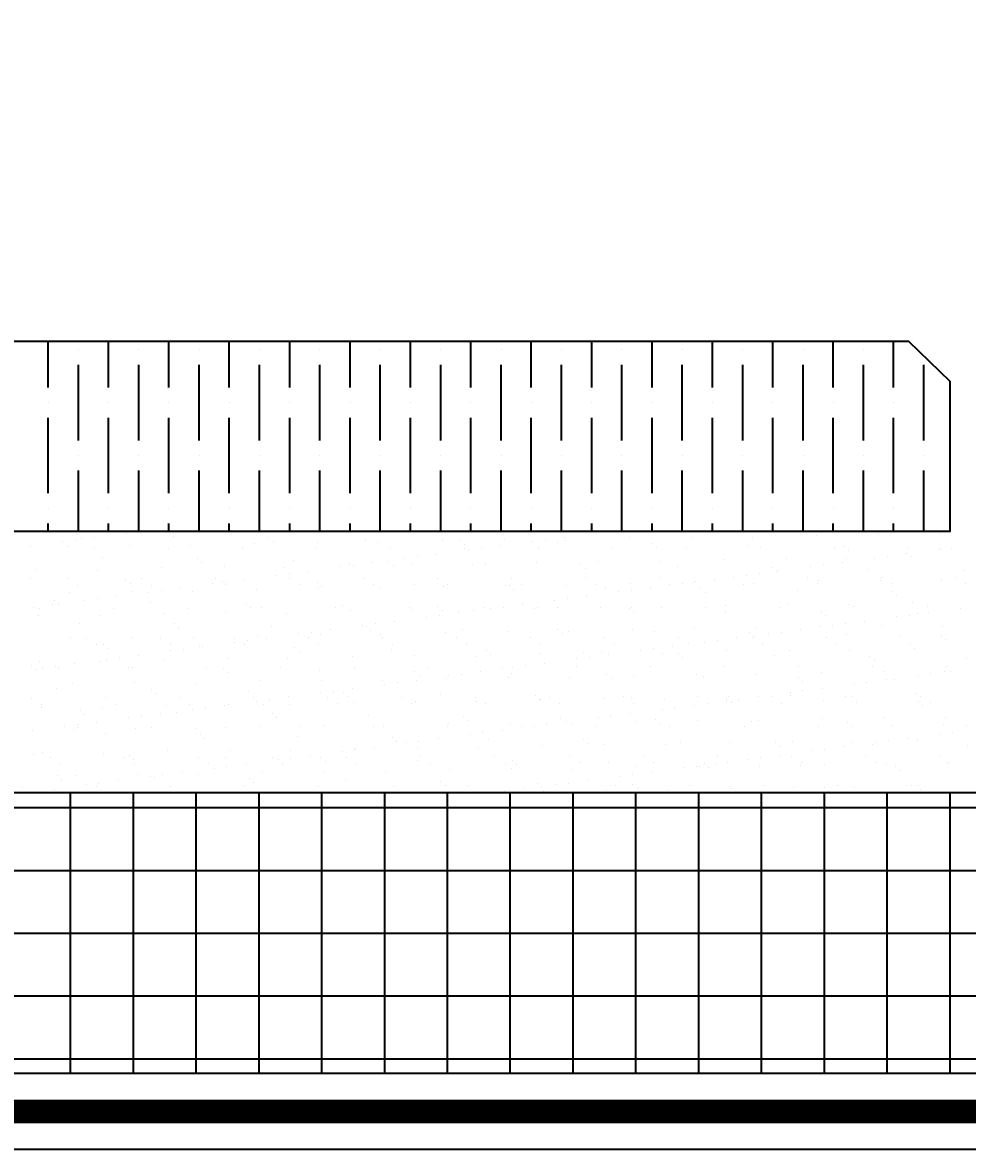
# Model space of a CAD drawing. Header units: centimetres. Extents: x -5119 to 2082, y -6603 to -947.
# Drawn here: x 556.8 to 636.2, y -3478.3 to -3383.6 of the extents above; entities that cross this region are included whole.
import ezdxf

# ---------------------------------------------------------------- set-up
doc = ezdxf.new("R2010")
doc.units = ezdxf.units.CM
doc.header["$LTSCALE"] = 100
doc.header["$MEASUREMENT"] = 0
for name, color, linetype in [('A807-Details-Railing and Cat ladder$0$A-FIN', 3, 'Continuous'), ('A807-Details-Railing and Cat ladder$0$A-HATCH-14', 14, 'Continuous'), ('A807-Details-Railing and Cat ladder$0$A-HATH-CONC', 253, 'Continuous'), ('A807-Details-Railing and Cat ladder$0$A-LITE2', 23, 'Continuous'), ('A807-Details-Railing and Cat ladder$0$A-WATERPROOFING', 7, 'Continuous')]:
    doc.layers.add(name, color=color, linetype=linetype)
doc.styles.add('A807-Details-Railing and Cat ladder$0$ARIAL', font='arial.ttf', dxfattribs={"width": 0.9})
doc.styles.add('A807-Details-Railing and Cat ladder$0$DIM1', font='simplex.shx', dxfattribs={"width": 0.8})
doc.dimstyles.new('A807-Details-Railing and Cat ladder$0$A-20-DIM-INT', dxfattribs={"dimscale": 20, "dimtxt": 2.5, "dimasz": 0.2, "dimexe": 1, "dimexo": 1, "dimgap": 1, "dimtad": 1, "dimlfac": 0.001, "dimdsep": 46, "dimtxsty": 'A807-Details-Railing and Cat ladder$0$ARIAL', "dimblk": 'A807-Details-Railing and Cat ladder$0$_ARCHTICK', "dimcen": 0.025, "dimclrd": 8, "dimclre": 8, "dimclrt": 7, "dimazin": 2, "dimtfac": 1, "dimtix": 1, "dimtmove": 2, "dimatfit": 3, "dimfxl": 1, "dimtolj": 1, "dimtzin": 0, "dimlwd": -1, "dimlwe": -1, "dimarcsym": 0})

# ---------------------------------------------------------------- blocks, each defined once
blk = doc.blocks.new('A807-Details-Railing and Cat ladder$0$_ARCHTICK')
at = {"color": 0, "linetype": 'ByBlock', "const_width": 0.15}
blk.add_lwpolyline([(-0.5, -0.5), (0.5, 0.5)], dxfattribs=at)
blk = doc.blocks.new('*D27')
at = {"layer": 'A807-Details-Railing and Cat ladder$0$A-HATH-CONC', "color": 8, "ltscale": 0.8, "transparency": 16777216}
for p, q in [((675.031, -2997.983), (637.016, -2997.983)), ((657.016, -3410.355), (657.016, -2997.983)), ((673.444, -3410.355), (637.016, -3410.355))]:
    blk.add_line(p, q, dxfattribs=at)
at = {"layer": 'Defpoints', "color": 0, "ltscale": 0.8, "transparency": 16777216}
for p in [(657.016, -2997.983), (695.031, -2997.983), (693.444, -3410.355)]:
    blk.add_point(p, dxfattribs=at)
at = {"layer": 'A807-Details-Railing and Cat ladder$0$A-HATH-CONC', "color": 8, "ltscale": 0.8, "transparency": 16777216, "xscale": 4, "yscale": 4, "zscale": 4}
for p, rotation in [((657.016, -2997.983), 90), ((657.016, -3410.355), 270)]:
    blk.add_blockref('A807-Details-Railing and Cat ladder$0$_ARCHTICK', p, dxfattribs=dict(at, rotation=rotation))
at = {"layer": 'A807-Details-Railing and Cat ladder$0$A-HATH-CONC', "color": 7, "ltscale": 0.8, "transparency": 16777216, "insert": (621.778, -3204.169), "char_height": 20, "attachment_point": 5, "rotation": 90, "style": 'A807-Details-Railing and Cat ladder$0$DIM1'}
blk.add_mtext('\\A1;1200(H) STD.', dxfattribs=at)

msp = doc.modelspace()

# ---------------------------------------------------------------- linework, layer by layer
at = {"layer": 'A807-Details-Railing and Cat ladder$0$A-FIN', "color": 3, "elevation": 0}
msp.add_lwpolyline([(517.938, -3410.355), (631.249, -3410.355), (634.743, -3413.715), (634.743, -3426.336), (514.444, -3426.336), (514.444, -3413.715)], close=True, dxfattribs=at)
at = {"layer": 'A807-Details-Railing and Cat ladder$0$A-HATCH-14', "linetype": 'Continuous'}
for p, q in [((558.976, -3414.249), (558.976, -3410.355)), ((561.513, -3411.078), (561.513, -3411.078)), ((564.05, -3414.249), (564.05, -3410.355)), ((566.587, -3411.078), (566.587, -3411.078)), ((569.124, -3414.249), (569.124, -3410.355)), ((571.661, -3411.078), (571.661, -3411.078)), ((574.198, -3414.249), (574.198, -3410.355)), ((576.735, -3411.078), (576.735, -3411.078)), ((579.272, -3414.249), (579.272, -3410.355)), ((581.809, -3411.078), (581.809, -3411.078)), ((584.346, -3414.249), (584.346, -3410.355)), ((586.883, -3411.078), (586.883, -3411.078)), ((589.42, -3414.249), (589.42, -3410.355)), ((591.957, -3411.078), (591.957, -3411.078)), ((594.494, -3414.249), (594.494, -3410.355)), ((597.031, -3411.078), (597.031, -3411.078)), ((599.568, -3414.249), (599.568, -3410.355)), ((602.105, -3411.078), (602.105, -3411.078)), ((604.642, -3414.249), (604.642, -3410.355)), ((607.179, -3411.078), (607.179, -3411.078)), ((609.715, -3414.249), (609.715, -3410.355)), ((612.252, -3411.078), (612.252, -3411.078)), ((614.789, -3414.249), (614.789, -3410.355)), ((617.326, -3411.078), (617.326, -3411.078)), ((619.863, -3414.249), (619.863, -3410.355)), ((622.4, -3411.078), (622.4, -3411.078)), ((624.937, -3414.249), (624.937, -3410.355)), ((627.474, -3411.078), (627.474, -3411.078)), ((630.011, -3414.249), (630.011, -3410.355)), ((561.513, -3418.689), (561.513, -3412.346)), ((566.587, -3418.689), (566.587, -3412.346)), ((571.661, -3418.689), (571.661, -3412.346)), ((576.735, -3418.689), (576.735, -3412.346)), ((581.809, -3418.689), (581.809, -3412.346)), ((586.883, -3418.689), (586.883, -3412.346)), ((591.957, -3418.689), (591.957, -3412.346)), ((597.031, -3418.689), (597.031, -3412.346)), ((602.105, -3418.689), (602.105, -3412.346)), ((607.179, -3418.689), (607.179, -3412.346)), ((612.252, -3418.689), (612.252, -3412.346)), ((617.326, -3418.689), (617.326, -3412.346)), ((622.4, -3418.689), (622.4, -3412.346)), ((627.474, -3418.689), (627.474, -3412.346)), ((632.548, -3418.689), (632.548, -3412.346)), ((558.976, -3415.517), (558.976, -3415.517)), ((564.05, -3415.517), (564.05, -3415.517)), ((569.124, -3415.517), (569.124, -3415.517)), ((574.198, -3415.517), (574.198, -3415.517)), ((579.272, -3415.517), (579.272, -3415.517)), ((584.346, -3415.517), (584.346, -3415.517)), ((589.42, -3415.517), (589.42, -3415.517)), ((594.494, -3415.517), (594.494, -3415.517)), ((599.568, -3415.517), (599.568, -3415.517)), ((604.642, -3415.517), (604.642, -3415.517)), ((609.715, -3415.517), (609.715, -3415.517)), ((614.789, -3415.517), (614.789, -3415.517)), ((619.863, -3415.517), (619.863, -3415.517)), ((624.937, -3415.517), (624.937, -3415.517)), ((630.011, -3415.517), (630.011, -3415.517)), ((558.976, -3423.128), (558.976, -3416.786)), ((564.05, -3423.128), (564.05, -3416.786)), ((569.124, -3423.128), (569.124, -3416.786)), ((574.198, -3423.128), (574.198, -3416.786)), ((579.272, -3423.128), (579.272, -3416.786)), ((584.346, -3423.128), (584.346, -3416.786)), ((589.42, -3423.128), (589.42, -3416.786)), ((594.494, -3423.128), (594.494, -3416.786)), ((599.568, -3423.128), (599.568, -3416.786)), ((604.642, -3423.128), (604.642, -3416.786)), ((609.715, -3423.128), (609.715, -3416.786)), ((614.789, -3423.128), (614.789, -3416.786)), ((619.863, -3423.128), (619.863, -3416.786)), ((624.937, -3423.128), (624.937, -3416.786)), ((630.011, -3423.128), (630.011, -3416.786)), ((561.513, -3419.957), (561.513, -3419.957)), ((566.587, -3419.957), (566.587, -3419.957)), ((571.661, -3419.957), (571.661, -3419.957)), ((576.735, -3419.957), (576.735, -3419.957)), ((581.809, -3419.957), (581.809, -3419.957)), ((586.883, -3419.957), (586.883, -3419.957)), ((591.957, -3419.957), (591.957, -3419.957)), ((597.031, -3419.957), (597.031, -3419.957)), ((602.105, -3419.957), (602.105, -3419.957)), ((607.179, -3419.957), (607.179, -3419.957)), ((612.252, -3419.957), (612.252, -3419.957)), ((617.326, -3419.957), (617.326, -3419.957)), ((622.4, -3419.957), (622.4, -3419.957)), ((627.474, -3419.957), (627.474, -3419.957)), ((632.548, -3419.957), (632.548, -3419.957)), ((561.513, -3426.336), (561.513, -3421.226)), ((566.587, -3426.336), (566.587, -3421.226)), ((571.661, -3426.336), (571.661, -3421.226)), ((576.735, -3426.336), (576.735, -3421.226)), ((581.809, -3426.336), (581.809, -3421.226)), ((586.883, -3426.336), (586.883, -3421.226)), ((591.957, -3426.336), (591.957, -3421.226)), ((597.031, -3426.336), (597.031, -3421.226)), ((602.105, -3426.336), (602.105, -3421.226)), ((607.179, -3426.336), (607.179, -3421.226)), ((612.252, -3426.336), (612.252, -3421.226)), ((617.326, -3426.336), (617.326, -3421.226)), ((622.4, -3426.336), (622.4, -3421.226)), ((627.474, -3426.336), (627.474, -3421.226)), ((632.548, -3426.336), (632.548, -3421.226)), ((558.976, -3424.397), (558.976, -3424.397)), ((564.05, -3424.397), (564.05, -3424.397)), ((569.124, -3424.397), (569.124, -3424.397)), ((574.198, -3424.397), (574.198, -3424.397)), ((579.272, -3424.397), (579.272, -3424.397)), ((584.346, -3424.397), (584.346, -3424.397)), ((589.42, -3424.397), (589.42, -3424.397)), ((594.494, -3424.397), (594.494, -3424.397)), ((599.568, -3424.397), (599.568, -3424.397)), ((604.642, -3424.397), (604.642, -3424.397)), ((609.715, -3424.397), (609.715, -3424.397)), ((614.789, -3424.397), (614.789, -3424.397)), ((619.863, -3424.397), (619.863, -3424.397)), ((624.937, -3424.397), (624.937, -3424.397)), ((630.011, -3424.397), (630.011, -3424.397)), ((558.976, -3426.336), (558.976, -3425.665)), ((564.05, -3426.336), (564.05, -3425.665)), ((569.124, -3426.336), (569.124, -3425.665)), ((574.198, -3426.336), (574.198, -3425.665)), ((579.272, -3426.336), (579.272, -3425.665)), ((584.346, -3426.336), (584.346, -3425.665)), ((589.42, -3426.336), (589.42, -3425.665)), ((594.494, -3426.336), (594.494, -3425.665)), ((599.568, -3426.336), (599.568, -3425.665)), ((604.642, -3426.336), (604.642, -3425.665)), ((609.715, -3426.336), (609.715, -3425.665)), ((614.789, -3426.336), (614.789, -3425.665)), ((619.863, -3426.336), (619.863, -3425.665)), ((624.937, -3426.336), (624.937, -3425.665)), ((630.011, -3426.336), (630.011, -3425.665))]:
    msp.add_line(p, q, dxfattribs=at)
at = {"layer": 'A807-Details-Railing and Cat ladder$0$A-HATCH-14'}
msp.add_line((621.077, -3426.336, 0), (501.989, -3426.336, 0), dxfattribs=at)
at = {"layer": 'A807-Details-Railing and Cat ladder$0$A-HATCH-14', "color": 8, "linetype": 'Continuous'}
for p, q in [((566.631, -3426.374), (566.631, -3426.374)), ((606.113, -3426.348), (606.113, -3426.348)), ((560.214, -3427.218), (560.214, -3427.218)), ((561.254, -3427.082), (561.254, -3427.082)), ((561.407, -3426.611), (561.407, -3426.611)), ((561.775, -3426.949), (561.775, -3426.949)), ((562.878, -3426.868), (562.878, -3426.868)), ((565.592, -3426.511), (565.592, -3426.511)), ((569.518, -3426.788), (569.518, -3426.788)), ((576.339, -3427.347), (576.339, -3427.347)), ((577.512, -3426.857), (577.512, -3426.857)), ((577.88, -3427.194), (577.88, -3427.194)), ((581.568, -3427.28), (581.568, -3427.28)), ((585.623, -3427.033), (585.623, -3427.033)), ((586.678, -3427.305), (586.678, -3427.305)), ((592.073, -3427.111), (592.073, -3427.111)), ((593.616, -3427.102), (593.616, -3427.102)), ((597.302, -3427.044), (597.302, -3427.044)), ((599.696, -3427.193), (599.696, -3427.193)), ((600.736, -3427.056), (600.736, -3427.056)), ((601.728, -3427.279), (601.728, -3427.279)), ((602.36, -3426.842), (602.36, -3426.842)), ((602.412, -3427.068), (602.412, -3427.068)), ((605.073, -3426.485), (605.073, -3426.485)), ((607.807, -3426.874), (607.807, -3426.874)), ((609.721, -3427.347), (609.721, -3427.347)), ((613.036, -3426.807), (613.036, -3426.807)), ((618.146, -3426.832), (618.146, -3426.832)), ((623.542, -3426.637), (623.542, -3426.637)), ((628.771, -3426.571), (628.771, -3426.571)), ((633.881, -3426.595), (633.881, -3426.595)), ((557.501, -3427.576), (557.501, -3427.576)), ((560.604, -3427.584), (560.604, -3427.584)), ((562.833, -3427.786), (562.833, -3427.786)), ((565.833, -3427.517), (565.833, -3427.517)), ((569.053, -3427.775), (569.053, -3427.775)), ((570.943, -3427.542), (570.943, -3427.542)), ((575.274, -3427.764), (575.274, -3427.764)), ((581.495, -3427.753), (581.495, -3427.753)), ((587.716, -3427.741), (587.716, -3427.741)), ((591.606, -3428.258), (591.606, -3428.258)), ((593.937, -3427.73), (593.937, -3427.73)), ((593.985, -3427.439), (593.985, -3427.439)), ((594.319, -3427.901), (594.319, -3427.901)), ((595.359, -3427.764), (595.359, -3427.764)), ((596.983, -3427.55), (596.983, -3427.55)), ((600.158, -3427.719), (600.158, -3427.719)), ((606.379, -3427.707), (606.379, -3427.707)), ((610.089, -3427.685), (610.089, -3427.685)), ((612.6, -3427.696), (612.6, -3427.696)), ((617.832, -3427.524), (617.832, -3427.524)), ((618.82, -3427.685), (618.82, -3427.685)), ((625.041, -3427.673), (625.041, -3427.673)), ((625.826, -3427.593), (625.826, -3427.593)), ((626.194, -3427.93), (626.194, -3427.93)), ((631.088, -3428.232), (631.088, -3428.232)), ((631.262, -3427.662), (631.262, -3427.662)), ((633.801, -3427.875), (633.801, -3427.875)), ((633.937, -3427.769), (633.937, -3427.769)), ((634.841, -3427.738), (634.841, -3427.738)), ((563.513, -3428.541), (563.513, -3428.541)), ((571.507, -3428.61), (571.507, -3428.61)), ((571.875, -3428.947), (571.875, -3428.947)), ((579.618, -3428.787), (579.618, -3428.787)), ((584.269, -3429.153), (584.269, -3429.153)), ((584.605, -3429.18), (584.605, -3429.18)), ((586.229, -3428.966), (586.229, -3428.966)), ((587.611, -3428.855), (587.611, -3428.855)), ((587.98, -3429.193), (587.98, -3429.193)), ((588.942, -3428.609), (588.942, -3428.609)), ((589.498, -3429.087), (589.498, -3429.087)), ((589.982, -3428.472), (589.982, -3428.472)), ((594.608, -3429.111), (594.608, -3429.111)), ((595.723, -3429.032), (595.723, -3429.032)), ((600.003, -3428.917), (600.003, -3428.917)), ((603.716, -3429.1), (603.716, -3429.1)), ((605.232, -3428.85), (605.232, -3428.85)), ((610.342, -3428.875), (610.342, -3428.875)), ((615.738, -3428.68), (615.738, -3428.68)), ((620.967, -3428.614), (620.967, -3428.614)), ((624.086, -3429.154), (624.086, -3429.154)), ((625.71, -3428.94), (625.71, -3428.94)), ((626.077, -3428.638), (626.077, -3428.638)), ((628.424, -3428.583), (628.424, -3428.583)), ((629.463, -3428.446), (629.463, -3428.446)), ((631.472, -3428.444), (631.472, -3428.444)), ((558.029, -3429.56), (558.029, -3429.56)), ((563.139, -3429.584), (563.139, -3429.584)), ((568.534, -3429.39), (568.534, -3429.39)), ((573.763, -3429.323), (573.763, -3429.323)), ((578.188, -3430.024), (578.188, -3430.024)), ((578.873, -3429.348), (578.873, -3429.348)), ((579.227, -3429.887), (579.227, -3429.887)), ((580.851, -3429.674), (580.851, -3429.674)), ((583.565, -3429.316), (583.565, -3429.316)), ((604.084, -3429.438), (604.084, -3429.438)), ((611.827, -3429.277), (611.827, -3429.277)), ((617.669, -3429.999), (617.669, -3429.999)), ((618.709, -3429.862), (618.709, -3429.862)), ((619.821, -3429.346), (619.821, -3429.346)), ((620.189, -3429.683), (620.189, -3429.683)), ((620.333, -3429.648), (620.333, -3429.648)), ((622.78, -3430.207), (622.78, -3430.207)), ((623.047, -3429.291), (623.047, -3429.291)), ((627.932, -3429.522), (627.932, -3429.522)), ((629.001, -3430.196), (629.001, -3430.196)), ((635.221, -3430.184), (635.221, -3430.184)), ((635.925, -3429.591), (635.925, -3429.591)), ((557.508, -3430.295), (557.508, -3430.295)), ((560.571, -3430.32), (560.571, -3430.32)), ((561.413, -3430.857), (561.413, -3430.857)), ((565.502, -3430.363), (565.502, -3430.363)), ((565.87, -3430.701), (565.87, -3430.701)), ((566.792, -3430.309), (566.792, -3430.309)), ((567.634, -3430.845), (567.634, -3430.845)), ((570.097, -3431.089), (570.097, -3431.089)), ((572.81, -3430.732), (572.81, -3430.732)), ((573.013, -3430.297), (573.013, -3430.297)), ((573.613, -3430.54), (573.613, -3430.54)), ((573.85, -3430.595), (573.85, -3430.595)), ((573.855, -3430.834), (573.855, -3430.834)), ((575.474, -3430.382), (575.474, -3430.382)), ((579.234, -3430.286), (579.234, -3430.286)), ((580.076, -3430.823), (580.076, -3430.823)), ((581.606, -3430.608), (581.606, -3430.608)), ((581.693, -3431.13), (581.693, -3431.13)), ((581.974, -3430.946), (581.974, -3430.946)), ((585.454, -3430.275), (585.454, -3430.275)), ((586.297, -3430.812), (586.297, -3430.812)), ((586.803, -3431.154), (586.803, -3431.154)), ((589.717, -3430.785), (589.717, -3430.785)), ((591.675, -3430.264), (591.675, -3430.264)), ((592.199, -3430.96), (592.199, -3430.96)), ((592.518, -3430.8), (592.518, -3430.8)), ((597.428, -3430.893), (597.428, -3430.893)), ((597.711, -3430.854), (597.711, -3430.854)), ((597.896, -3430.252), (597.896, -3430.252)), ((598.739, -3430.789), (598.739, -3430.789)), ((602.538, -3430.917), (602.538, -3430.917)), ((604.117, -3430.241), (604.117, -3430.241)), ((604.959, -3430.778), (604.959, -3430.778)), ((605.822, -3431.03), (605.822, -3431.03)), ((607.933, -3430.723), (607.933, -3430.723)), ((609.579, -3431.064), (609.579, -3431.064)), ((610.338, -3430.23), (610.338, -3430.23)), ((611.18, -3430.766), (611.18, -3430.766)), ((612.292, -3430.707), (612.292, -3430.707)), ((613.162, -3430.656), (613.162, -3430.656)), ((613.332, -3430.57), (613.332, -3430.57)), ((613.815, -3431.099), (613.815, -3431.099)), ((614.956, -3430.356), (614.956, -3430.356)), ((616.559, -3430.218), (616.559, -3430.218)), ((617.401, -3430.755), (617.401, -3430.755)), ((618.272, -3430.681), (618.272, -3430.681)), ((623.622, -3430.744), (623.622, -3430.744)), ((623.668, -3430.486), (623.668, -3430.486)), ((628.897, -3430.42), (628.897, -3430.42)), ((629.843, -3430.732), (629.843, -3430.732)), ((634.007, -3430.444), (634.007, -3430.444)), ((636.064, -3430.721), (636.064, -3430.721)), ((560.73, -3431.433), (560.73, -3431.433)), ((563.096, -3432.011), (563.096, -3432.011)), ((564.72, -3431.797), (564.72, -3431.797)), ((565.959, -3431.366), (565.959, -3431.366)), ((567.433, -3431.44), (567.433, -3431.44)), ((568.473, -3431.303), (568.473, -3431.303)), ((571.069, -3431.391), (571.069, -3431.391)), ((576.464, -3431.196), (576.464, -3431.196)), ((598.079, -3431.191), (598.079, -3431.191)), ((602.578, -3431.985), (602.578, -3431.985)), ((604.202, -3431.772), (604.202, -3431.772)), ((606.915, -3431.414), (606.915, -3431.414)), ((607.955, -3431.278), (607.955, -3431.278)), ((614.184, -3431.436), (614.184, -3431.436)), ((621.927, -3431.276), (621.927, -3431.276)), ((629.92, -3431.344), (629.92, -3431.344)), ((630.288, -3431.682), (630.288, -3431.682)), ((557.719, -3432.719), (557.719, -3432.719)), ((558.225, -3432.8), (558.225, -3432.8)), ((559.343, -3432.505), (559.343, -3432.505)), ((559.496, -3432.116), (559.496, -3432.116)), ((559.865, -3432.454), (559.865, -3432.454)), ((562.056, -3432.148), (562.056, -3432.148)), ((564.446, -3432.789), (564.446, -3432.789)), ((567.608, -3432.293), (567.608, -3432.293)), ((570.667, -3432.777), (570.667, -3432.777)), ((575.601, -3432.362), (575.601, -3432.362)), ((575.969, -3432.699), (575.969, -3432.699)), ((576.888, -3432.766), (576.888, -3432.766)), ((583.109, -3432.755), (583.109, -3432.755)), ((583.712, -3432.538), (583.712, -3432.538)), ((584.395, -3433.002), (584.395, -3433.002)), ((589.329, -3432.743), (589.329, -3432.743)), ((589.624, -3432.936), (589.624, -3432.936)), ((591.706, -3432.607), (591.706, -3432.607)), ((592.074, -3432.944), (592.074, -3432.944)), ((594.734, -3432.96), (594.734, -3432.96)), ((595.55, -3432.732), (595.55, -3432.732)), ((596.161, -3432.83), (596.161, -3432.83)), ((597.201, -3432.693), (597.201, -3432.693)), ((598.825, -3432.48), (598.825, -3432.48)), ((599.817, -3432.784), (599.817, -3432.784)), ((600.129, -3432.766), (600.129, -3432.766)), ((601.538, -3432.122), (601.538, -3432.122)), ((601.771, -3432.721), (601.771, -3432.721)), ((605.358, -3432.699), (605.358, -3432.699)), ((607.81, -3432.852), (607.81, -3432.852)), ((607.992, -3432.71), (607.992, -3432.71)), ((610.468, -3432.724), (610.468, -3432.724)), ((614.213, -3432.698), (614.213, -3432.698)), ((615.863, -3432.529), (615.863, -3432.529)), ((615.922, -3433.029), (615.922, -3433.029)), ((620.434, -3432.687), (620.434, -3432.687)), ((621.092, -3432.463), (621.092, -3432.463)), ((626.202, -3432.487), (626.202, -3432.487)), ((626.655, -3432.676), (626.655, -3432.676)), ((631.598, -3432.293), (631.598, -3432.293)), ((632.876, -3432.664), (632.876, -3432.664)), ((635.643, -3432.805), (635.643, -3432.805)), ((558.155, -3433.409), (558.155, -3433.409)), ((563.265, -3433.433), (563.265, -3433.433)), ((568.66, -3433.239), (568.66, -3433.239)), ((573.889, -3433.172), (573.889, -3433.172)), ((578.999, -3433.197), (578.999, -3433.197)), ((588.07, -3433.895), (588.07, -3433.895)), ((590.784, -3433.538), (590.784, -3433.538)), ((591.823, -3433.401), (591.823, -3433.401)), ((593.448, -3433.187), (593.448, -3433.187)), ((608.178, -3433.19), (608.178, -3433.19)), ((623.915, -3433.098), (623.915, -3433.098)), ((624.283, -3433.435), (624.283, -3433.435)), ((627.552, -3433.87), (627.552, -3433.87)), ((630.266, -3433.512), (630.266, -3433.512)), ((631.305, -3433.376), (631.305, -3433.376)), ((632.026, -3433.274), (632.026, -3433.274)), ((632.929, -3433.162), (632.929, -3433.162)), ((561.603, -3434.046), (561.603, -3434.046)), ((569.596, -3434.115), (569.596, -3434.115)), ((569.964, -3434.452), (569.964, -3434.452)), ((577.707, -3434.292), (577.707, -3434.292)), ((581.069, -3434.817), (581.069, -3434.817)), ((582.693, -3434.603), (582.693, -3434.603)), ((585.407, -3434.246), (585.407, -3434.246)), ((585.701, -3434.36), (585.701, -3434.36)), ((586.069, -3434.698), (586.069, -3434.698)), ((586.446, -3434.109), (586.446, -3434.109)), ((592.325, -3434.809), (592.325, -3434.809)), ((593.812, -3434.537), (593.812, -3434.537)), ((597.554, -3434.742), (597.554, -3434.742)), ((601.805, -3434.606), (601.805, -3434.606)), ((602.173, -3434.943), (602.173, -3434.943)), ((602.664, -3434.767), (602.664, -3434.767)), ((608.059, -3434.572), (608.059, -3434.572)), ((609.916, -3434.782), (609.916, -3434.782)), ((613.288, -3434.505), (613.288, -3434.505)), ((617.91, -3434.851), (617.91, -3434.851)), ((618.398, -3434.53), (618.398, -3434.53)), ((619.511, -3434.928), (619.511, -3434.928)), ((620.551, -3434.791), (620.551, -3434.791)), ((622.175, -3434.578), (622.175, -3434.578)), ((623.794, -3434.336), (623.794, -3434.336)), ((624.888, -3434.22), (624.888, -3434.22)), ((625.928, -3434.083), (625.928, -3434.083)), ((629.022, -3434.269), (629.022, -3434.269)), ((634.133, -3434.293), (634.133, -3434.293)), ((560.856, -3435.282), (560.856, -3435.282)), ((562.184, -3435.322), (562.184, -3435.322)), ((563.027, -3435.859), (563.027, -3435.859)), ((563.591, -3435.868), (563.591, -3435.868)), ((566.085, -3435.215), (566.085, -3435.215)), ((568.405, -3435.311), (568.405, -3435.311)), ((569.248, -3435.848), (569.248, -3435.848)), ((571.195, -3435.24), (571.195, -3435.24)), ((574.626, -3435.3), (574.626, -3435.3)), ((574.652, -3435.662), (574.652, -3435.662)), ((575.468, -3435.836), (575.468, -3435.836)), ((575.692, -3435.525), (575.692, -3435.525)), ((576.59, -3435.045), (576.59, -3435.045)), ((577.316, -3435.311), (577.316, -3435.311)), ((580.029, -3434.954), (580.029, -3434.954)), ((580.847, -3435.288), (580.847, -3435.288)), ((581.689, -3435.825), (581.689, -3435.825)), ((581.819, -3434.979), (581.819, -3434.979)), ((586.929, -3435.003), (586.929, -3435.003)), ((587.068, -3435.277), (587.068, -3435.277)), ((587.91, -3435.814), (587.91, -3435.814)), ((593.289, -3435.266), (593.289, -3435.266)), ((594.131, -3435.802), (594.131, -3435.802)), ((599.51, -3435.254), (599.51, -3435.254)), ((600.352, -3435.791), (600.352, -3435.791)), ((605.73, -3435.243), (605.73, -3435.243)), ((606.573, -3435.78), (606.573, -3435.78)), ((611.951, -3435.232), (611.951, -3435.232)), ((612.794, -3435.769), (612.794, -3435.769)), ((614.134, -3435.636), (614.134, -3435.636)), ((615.174, -3435.499), (615.174, -3435.499)), ((616.798, -3435.285), (616.798, -3435.285)), ((618.172, -3435.221), (618.172, -3435.221)), ((618.278, -3435.188), (618.278, -3435.188)), ((619.015, -3435.757), (619.015, -3435.757)), ((624.393, -3435.209), (624.393, -3435.209)), ((625.235, -3435.746), (625.235, -3435.746)), ((626.021, -3435.027), (626.021, -3435.027)), ((630.614, -3435.198), (630.614, -3435.198)), ((631.456, -3435.735), (631.456, -3435.735)), ((634.014, -3435.096), (634.014, -3435.096)), ((634.383, -3435.434), (634.383, -3435.434)), ((563.959, -3436.206), (563.959, -3436.206)), ((566.562, -3436.727), (566.562, -3436.727)), ((569.275, -3436.37), (569.275, -3436.37)), ((570.315, -3436.233), (570.315, -3436.233)), ((571.702, -3436.045), (571.702, -3436.045)), ((571.939, -3436.019), (571.939, -3436.019)), ((579.695, -3436.114), (579.695, -3436.114)), ((580.064, -3436.451), (580.064, -3436.451)), ((587.807, -3436.29), (587.807, -3436.29)), ((589.749, -3436.785), (589.749, -3436.785)), ((594.859, -3436.809), (594.859, -3436.809)), ((595.8, -3436.359), (595.8, -3436.359)), ((596.168, -3436.696), (596.168, -3436.696)), ((600.255, -3436.615), (600.255, -3436.615)), ((603.911, -3436.535), (603.911, -3436.535)), ((605.484, -3436.548), (605.484, -3436.548)), ((606.044, -3436.701), (606.044, -3436.701)), ((608.757, -3436.344), (608.757, -3436.344)), ((609.797, -3436.207), (609.797, -3436.207)), ((610.594, -3436.573), (610.594, -3436.573)), ((611.421, -3435.993), (611.421, -3435.993)), ((611.905, -3436.604), (611.905, -3436.604)), ((615.989, -3436.378), (615.989, -3436.378)), ((620.016, -3436.781), (620.016, -3436.781)), ((621.218, -3436.312), (621.218, -3436.312)), ((626.328, -3436.336), (626.328, -3436.336)), ((631.724, -3436.142), (631.724, -3436.142)), ((557.586, -3437.622), (557.586, -3437.622)), ((558.281, -3437.258), (558.281, -3437.258)), ((558.521, -3437.786), (558.521, -3437.786)), ((559.561, -3437.649), (559.561, -3437.649)), ((561.185, -3437.435), (561.185, -3437.435)), ((563.391, -3437.282), (563.391, -3437.282)), ((563.898, -3437.078), (563.898, -3437.078)), ((564.938, -3436.941), (564.938, -3436.941)), ((566.059, -3437.791), (566.059, -3437.791)), ((568.786, -3437.088), (568.786, -3437.088)), ((572.28, -3437.78), (572.28, -3437.78)), ((574.015, -3437.021), (574.015, -3437.021)), ((578.501, -3437.768), (578.501, -3437.768)), ((579.125, -3437.046), (579.125, -3437.046)), ((584.52, -3436.852), (584.52, -3436.852)), ((584.722, -3437.757), (584.722, -3437.757)), ((590.943, -3437.746), (590.943, -3437.746)), ((597.164, -3437.734), (597.164, -3437.734)), ((598.003, -3437.76), (598.003, -3437.76)), ((599.042, -3437.623), (599.042, -3437.623)), ((600.666, -3437.409), (600.666, -3437.409)), ((603.38, -3437.052), (603.38, -3437.052)), ((603.385, -3437.723), (603.385, -3437.723)), ((604.42, -3436.915), (604.42, -3436.915)), ((609.605, -3437.712), (609.605, -3437.712)), ((612.273, -3436.942), (612.273, -3436.942)), ((615.826, -3437.701), (615.826, -3437.701)), ((622.047, -3437.689), (622.047, -3437.689)), ((628.009, -3436.849), (628.009, -3436.849)), ((628.268, -3437.678), (628.268, -3437.678)), ((628.377, -3437.187), (628.377, -3437.187)), ((634.489, -3437.667), (634.489, -3437.667)), ((636.12, -3437.026), (636.12, -3437.026)), ((557.954, -3437.959), (557.954, -3437.959)), ((559.838, -3437.802), (559.838, -3437.802)), ((565.697, -3437.798), (565.697, -3437.798)), ((573.69, -3437.867), (573.69, -3437.867)), ((574.059, -3438.204), (574.059, -3438.204)), ((581.802, -3438.043), (581.802, -3438.043)), ((589.795, -3438.112), (589.795, -3438.112)), ((590.163, -3438.449), (590.163, -3438.449)), ((592.451, -3438.658), (592.451, -3438.658)), ((592.625, -3438.468), (592.625, -3438.468)), ((593.665, -3438.331), (593.665, -3438.331)), ((595.289, -3438.117), (595.289, -3438.117)), ((597.679, -3438.591), (597.679, -3438.591)), ((597.906, -3438.289), (597.906, -3438.289)), ((602.79, -3438.616), (602.79, -3438.616)), ((605.9, -3438.357), (605.9, -3438.357)), ((606.268, -3438.695), (606.268, -3438.695)), ((608.185, -3438.421), (608.185, -3438.421)), ((613.414, -3438.355), (613.414, -3438.355)), ((614.011, -3438.534), (614.011, -3438.534)), ((618.524, -3438.379), (618.524, -3438.379)), ((622.004, -3438.603), (622.004, -3438.603)), ((623.919, -3438.185), (623.919, -3438.185)), ((629.148, -3438.118), (629.148, -3438.118)), ((632.107, -3438.442), (632.107, -3438.442)), ((633.147, -3438.305), (633.147, -3438.305)), ((634.258, -3438.142), (634.258, -3438.142)), ((634.771, -3438.091), (634.771, -3438.091)), ((559.692, -3439.551), (559.692, -3439.551)), ((560.982, -3439.131), (560.982, -3439.131)), ((566.211, -3439.064), (566.211, -3439.064)), ((567.685, -3439.62), (567.685, -3439.62)), ((571.321, -3439.089), (571.321, -3439.089)), ((576.716, -3438.894), (576.716, -3438.894)), ((581.945, -3438.828), (581.945, -3438.828)), ((584.535, -3439.533), (584.535, -3439.533)), ((587.055, -3438.852), (587.055, -3438.852)), ((587.248, -3439.176), (587.248, -3439.176)), ((588.288, -3439.039), (588.288, -3439.039)), ((589.912, -3438.825), (589.912, -3438.825)), ((622.372, -3438.94), (622.372, -3438.94)), ((624.017, -3439.507), (624.017, -3439.507)), ((626.73, -3439.15), (626.73, -3439.15)), ((627.77, -3439.013), (627.77, -3439.013)), ((629.394, -3438.799), (629.394, -3438.799)), ((630.115, -3438.779), (630.115, -3438.779)), ((557.577, -3440.336), (557.577, -3440.336)), ((563.798, -3440.325), (563.798, -3440.325)), ((568.053, -3439.957), (568.053, -3439.957)), ((570.018, -3440.313), (570.018, -3440.313)), ((575.796, -3439.797), (575.796, -3439.797)), ((576.239, -3440.302), (576.239, -3440.302)), ((576.494, -3440.592), (576.494, -3440.592)), ((577.534, -3440.455), (577.534, -3440.455)), ((579.158, -3440.241), (579.158, -3440.241)), ((581.871, -3439.884), (581.871, -3439.884)), ((582.46, -3440.291), (582.46, -3440.291)), ((582.911, -3439.747), (582.911, -3439.747)), ((583.79, -3439.865), (583.79, -3439.865)), ((584.158, -3440.203), (584.158, -3440.203)), ((588.681, -3440.279), (588.681, -3440.279)), ((591.901, -3440.042), (591.901, -3440.042)), ((594.902, -3440.268), (594.902, -3440.268)), ((599.894, -3440.111), (599.894, -3440.111)), ((600.263, -3440.448), (600.263, -3440.448)), ((600.381, -3440.464), (600.381, -3440.464)), ((601.123, -3440.257), (601.123, -3440.257)), ((605.61, -3440.397), (605.61, -3440.397)), ((607.344, -3440.245), (607.344, -3440.245)), ((608.006, -3440.287), (608.006, -3440.287)), ((610.72, -3440.422), (610.72, -3440.422)), ((613.565, -3440.234), (613.565, -3440.234)), ((615.976, -3440.566), (615.976, -3440.566)), ((615.999, -3440.356), (615.999, -3440.356)), ((616.115, -3440.227), (616.115, -3440.227)), ((617.016, -3440.429), (617.016, -3440.429)), ((618.64, -3440.215), (618.64, -3440.215)), ((619.786, -3440.223), (619.786, -3440.223)), ((621.344, -3440.161), (621.344, -3440.161)), ((621.353, -3439.858), (621.353, -3439.858)), ((622.393, -3439.721), (622.393, -3439.721)), ((624.11, -3440.533), (624.11, -3440.533)), ((626.006, -3440.212), (626.006, -3440.212)), ((626.454, -3440.185), (626.454, -3440.185)), ((631.85, -3439.991), (631.85, -3439.991)), ((632.104, -3440.601), (632.104, -3440.601)), ((632.227, -3440.2), (632.227, -3440.2)), ((558.406, -3441.107), (558.406, -3441.107)), ((558.419, -3440.873), (558.419, -3440.873)), ((561.68, -3441.373), (561.68, -3441.373)), ((563.516, -3441.132), (563.516, -3441.132)), ((564.64, -3440.861), (564.64, -3440.861)), ((568.912, -3440.937), (568.912, -3440.937)), ((569.791, -3441.55), (569.791, -3441.55)), ((570.861, -3440.85), (570.861, -3440.85)), ((571.117, -3441.3), (571.117, -3441.3)), ((572.157, -3441.163), (572.157, -3441.163)), ((573.781, -3440.949), (573.781, -3440.949)), ((574.141, -3440.87), (574.141, -3440.87)), ((577.082, -3440.839), (577.082, -3440.839)), ((579.251, -3440.895), (579.251, -3440.895)), ((583.303, -3440.827), (583.303, -3440.827)), ((584.646, -3440.701), (584.646, -3440.701)), ((589.524, -3440.816), (589.524, -3440.816)), ((589.875, -3440.634), (589.875, -3440.634)), ((594.985, -3440.658), (594.985, -3440.658)), ((595.744, -3440.805), (595.744, -3440.805)), ((601.965, -3440.793), (601.965, -3440.793)), ((608.186, -3440.782), (608.186, -3440.782)), ((610.599, -3441.274), (610.599, -3441.274)), ((611.639, -3441.137), (611.639, -3441.137)), ((613.263, -3440.923), (613.263, -3440.923)), ((614.407, -3440.771), (614.407, -3440.771)), ((616.367, -3440.693), (616.367, -3440.693)), ((620.628, -3440.759), (620.628, -3440.759)), ((626.849, -3440.748), (626.849, -3440.748)), ((632.472, -3440.939), (632.472, -3440.939)), ((633.07, -3440.737), (633.07, -3440.737)), ((562.048, -3441.711), (562.048, -3441.711)), ((563.026, -3442.365), (563.026, -3442.365)), ((565.74, -3442.007), (565.74, -3442.007)), ((566.78, -3441.871), (566.78, -3441.871)), ((568.404, -3441.657), (568.404, -3441.657)), ((577.785, -3441.619), (577.785, -3441.619)), ((578.153, -3441.956), (578.153, -3441.956)), ((585.896, -3441.795), (585.896, -3441.795)), ((592.576, -3442.507), (592.576, -3442.507)), ((593.889, -3441.864), (593.889, -3441.864)), ((594.258, -3442.201), (594.258, -3442.201)), ((597.805, -3442.44), (597.805, -3442.44)), ((602.001, -3442.041), (602.001, -3442.041)), ((602.508, -3442.339), (602.508, -3442.339)), ((602.915, -3442.465), (602.915, -3442.465)), ((605.222, -3441.982), (605.222, -3441.982)), ((606.261, -3441.845), (606.261, -3441.845)), ((607.885, -3441.631), (607.885, -3441.631)), ((608.311, -3442.27), (608.311, -3442.27)), ((609.994, -3442.109), (609.994, -3442.109)), ((610.362, -3442.447), (610.362, -3442.447)), ((613.54, -3442.204), (613.54, -3442.204)), ((618.105, -3442.286), (618.105, -3442.286)), ((618.65, -3442.228), (618.65, -3442.228)), ((624.045, -3442.034), (624.045, -3442.034)), ((626.099, -3442.354), (626.099, -3442.354)), ((629.274, -3441.967), (629.274, -3441.967)), ((634.384, -3441.992), (634.384, -3441.992)), ((557.649, -3443.073), (557.649, -3443.073)), ((560.363, -3442.715), (560.363, -3442.715)), ((561.108, -3442.98), (561.108, -3442.98)), ((561.402, -3442.578), (561.402, -3442.578)), ((561.452, -3442.805), (561.452, -3442.805)), ((563.786, -3443.303), (563.786, -3443.303)), ((566.336, -3442.913), (566.336, -3442.913)), ((567.673, -3442.793), (567.673, -3442.793)), ((571.447, -3442.938), (571.447, -3442.938)), ((571.78, -3443.372), (571.78, -3443.372)), ((573.893, -3442.782), (573.893, -3442.782)), ((576.842, -3442.743), (576.842, -3442.743)), ((580.114, -3442.771), (580.114, -3442.771)), ((582.071, -3442.677), (582.071, -3442.677)), ((586.335, -3442.759), (586.335, -3442.759)), ((587.181, -3442.701), (587.181, -3442.701)), ((592.556, -3442.748), (592.556, -3442.748)), ((594.467, -3443.398), (594.467, -3443.398)), ((595.507, -3443.261), (595.507, -3443.261)), ((597.131, -3443.047), (597.131, -3443.047)), ((598.777, -3442.737), (598.777, -3442.737)), ((599.844, -3442.69), (599.844, -3442.69)), ((600.884, -3442.553), (600.884, -3442.553)), ((604.998, -3442.725), (604.998, -3442.725)), ((611.219, -3442.714), (611.219, -3442.714)), ((617.44, -3442.703), (617.44, -3442.703)), ((623.661, -3442.691), (623.661, -3442.691)), ((626.467, -3442.692), (626.467, -3442.692)), ((629.881, -3442.68), (629.881, -3442.68)), ((633.949, -3443.372), (633.949, -3443.372)), ((634.21, -3442.531), (634.21, -3442.531)), ((634.989, -3443.235), (634.989, -3443.235)), ((636.102, -3442.669), (636.102, -3442.669)), ((572.148, -3443.709), (572.148, -3443.709)), ((579.891, -3443.549), (579.891, -3443.549)), ((587.884, -3443.617), (587.884, -3443.617)), ((588.252, -3443.955), (588.252, -3443.955)), ((589.09, -3444.105), (589.09, -3444.105)), ((590.13, -3443.969), (590.13, -3443.969)), ((591.754, -3443.755), (591.754, -3443.755)), ((595.995, -3443.794), (595.995, -3443.794)), ((600.506, -3444.313), (600.506, -3444.313)), ((603.989, -3443.862), (603.989, -3443.862)), ((604.357, -3444.2), (604.357, -3444.2)), ((605.735, -3444.246), (605.735, -3444.246)), ((610.846, -3444.271), (610.846, -3444.271)), ((612.1, -3444.039), (612.1, -3444.039)), ((616.241, -3444.077), (616.241, -3444.077)), ((620.093, -3444.108), (620.093, -3444.108)), ((621.47, -3444.01), (621.47, -3444.01)), ((626.58, -3444.034), (626.58, -3444.034)), ((628.205, -3444.284), (628.205, -3444.284)), ((628.572, -3444.08), (628.572, -3444.08)), ((629.612, -3443.943), (629.612, -3443.943)), ((631.236, -3443.729), (631.236, -3443.729)), ((631.975, -3443.84), (631.975, -3443.84)), ((636.198, -3444.353), (636.198, -3444.353)), ((557.781, -3445.056), (557.781, -3445.056)), ((558.532, -3444.956), (558.532, -3444.956)), ((559.19, -3445.338), (559.19, -3445.338)), ((563.642, -3444.981), (563.642, -3444.981)), ((565.411, -3445.327), (565.411, -3445.327)), ((565.775, -3445.125), (565.775, -3445.125)), ((569.038, -3444.786), (569.038, -3444.786)), ((571.632, -3445.316), (571.632, -3445.316)), ((573.886, -3445.302), (573.886, -3445.302)), ((574.267, -3444.72), (574.267, -3444.72)), ((577.853, -3445.304), (577.853, -3445.304)), ((579.377, -3444.744), (579.377, -3444.744)), ((581, -3445.171), (581, -3445.171)), ((583.713, -3444.813), (583.713, -3444.813)), ((584.074, -3445.293), (584.074, -3445.293)), ((584.753, -3444.676), (584.753, -3444.676)), ((584.772, -3444.55), (584.772, -3444.55)), ((586.377, -3444.463), (586.377, -3444.463)), ((590.001, -3444.483), (590.001, -3444.483)), ((590.294, -3445.282), (590.294, -3445.282)), ((595.111, -3444.507), (595.111, -3444.507)), ((596.515, -3445.27), (596.515, -3445.27)), ((602.736, -3445.259), (602.736, -3445.259)), ((608.957, -3445.248), (608.957, -3445.248)), ((615.178, -3445.236), (615.178, -3445.236)), ((618.857, -3445.359), (618.857, -3445.359)), ((620.462, -3444.445), (620.462, -3444.445)), ((620.481, -3445.145), (620.481, -3445.145)), ((621.399, -3445.225), (621.399, -3445.225)), ((623.195, -3444.788), (623.195, -3444.788)), ((624.235, -3444.651), (624.235, -3444.651)), ((625.859, -3444.437), (625.859, -3444.437)), ((627.62, -3445.214), (627.62, -3445.214)), ((633.841, -3445.202), (633.841, -3445.202)), ((560.032, -3445.875), (560.032, -3445.875)), ((566.143, -3445.463), (566.143, -3445.463)), ((566.253, -3445.863), (566.253, -3445.863)), ((572.474, -3445.852), (572.474, -3445.852)), ((572.959, -3446.229), (572.959, -3446.229)), ((573.998, -3446.092), (573.998, -3446.092)), ((575.623, -3445.878), (575.623, -3445.878)), ((578.336, -3445.521), (578.336, -3445.521)), ((578.695, -3445.841), (578.695, -3445.841)), ((579.376, -3445.384), (579.376, -3445.384)), ((581.879, -3445.37), (581.879, -3445.37)), ((582.247, -3445.708), (582.247, -3445.708)), ((584.916, -3445.83), (584.916, -3445.83)), ((589.99, -3445.547), (589.99, -3445.547)), ((591.137, -3445.818), (591.137, -3445.818)), ((597.358, -3445.807), (597.358, -3445.807)), ((597.931, -3446.289), (597.931, -3446.289)), ((597.984, -3445.616), (597.984, -3445.616)), ((598.352, -3445.953), (598.352, -3445.953)), ((603.041, -3446.314), (603.041, -3446.314)), ((603.579, -3445.796), (603.579, -3445.796)), ((606.095, -3445.792), (606.095, -3445.792)), ((608.437, -3446.119), (608.437, -3446.119)), ((609.799, -3445.784), (609.799, -3445.784)), ((612.441, -3446.203), (612.441, -3446.203)), ((613.48, -3446.067), (613.48, -3446.067)), ((613.666, -3446.053), (613.666, -3446.053)), ((614.088, -3445.861), (614.088, -3445.861)), ((614.457, -3446.198), (614.457, -3446.198)), ((615.104, -3445.853), (615.104, -3445.853)), ((616.02, -3445.773), (616.02, -3445.773)), ((617.818, -3445.496), (617.818, -3445.496)), ((618.776, -3446.077), (618.776, -3446.077)), ((622.2, -3446.038), (622.2, -3446.038)), ((622.241, -3445.762), (622.241, -3445.762)), ((624.171, -3445.883), (624.171, -3445.883)), ((628.462, -3445.75), (628.462, -3445.75)), ((629.4, -3445.816), (629.4, -3445.816)), ((630.193, -3446.106), (630.193, -3446.106)), ((634.51, -3445.841), (634.51, -3445.841)), ((634.683, -3445.739), (634.683, -3445.739)), ((559.769, -3446.878), (559.769, -3446.878)), ((560.138, -3447.216), (560.138, -3447.216)), ((561.233, -3446.829), (561.233, -3446.829)), ((566.462, -3446.762), (566.462, -3446.762)), ((567.582, -3446.937), (567.582, -3446.937)), ((567.881, -3447.055), (567.881, -3447.055)), ((568.621, -3446.8), (568.621, -3446.8)), ((570.245, -3446.586), (570.245, -3446.586)), ((571.572, -3446.787), (571.572, -3446.787)), ((575.874, -3447.124), (575.874, -3447.124)), ((576.968, -3446.592), (576.968, -3446.592)), ((582.197, -3446.526), (582.197, -3446.526)), ((587.307, -3446.55), (587.307, -3446.55)), ((592.702, -3446.356), (592.702, -3446.356)), ((607.063, -3446.911), (607.063, -3446.911)), ((608.103, -3446.774), (608.103, -3446.774)), ((609.727, -3446.561), (609.727, -3446.561)), ((630.561, -3446.444), (630.561, -3446.444)), ((556.844, -3447.818), (556.844, -3447.818)), ((559.491, -3448.002), (559.491, -3448.002)), ((562.204, -3447.645), (562.204, -3447.645)), ((563.065, -3447.807), (563.065, -3447.807)), ((563.244, -3447.508), (563.244, -3447.508)), ((564.868, -3447.294), (564.868, -3447.294)), ((569.286, -3447.795), (569.286, -3447.795)), ((575.507, -3447.784), (575.507, -3447.784)), ((576.242, -3447.461), (576.242, -3447.461)), ((581.728, -3447.773), (581.728, -3447.773)), ((583.985, -3447.3), (583.985, -3447.3)), ((587.949, -3447.762), (587.949, -3447.762)), ((591.979, -3447.369), (591.979, -3447.369)), ((592.347, -3447.706), (592.347, -3447.706)), ((594.169, -3447.75), (594.169, -3447.75)), ((597.349, -3448.19), (597.349, -3448.19)), ((598.973, -3447.976), (598.973, -3447.976)), ((600.09, -3447.546), (600.09, -3447.546)), ((600.39, -3447.739), (600.39, -3447.739)), ((600.632, -3448.162), (600.632, -3448.162)), ((601.686, -3447.619), (601.686, -3447.619)), ((602.726, -3447.482), (602.726, -3447.482)), ((604.35, -3447.269), (604.35, -3447.269)), ((605.861, -3448.095), (605.861, -3448.095)), ((606.611, -3447.728), (606.611, -3447.728)), ((608.083, -3447.614), (608.083, -3447.614)), ((608.451, -3447.952), (608.451, -3447.952)), ((610.971, -3448.12), (610.971, -3448.12)), ((612.832, -3447.716), (612.832, -3447.716)), ((616.194, -3447.791), (616.194, -3447.791)), ((616.367, -3447.926), (616.367, -3447.926)), ((619.053, -3447.705), (619.053, -3447.705)), ((621.596, -3447.859), (621.596, -3447.859)), ((624.188, -3447.86), (624.188, -3447.86)), ((624.556, -3448.197), (624.556, -3448.197)), ((625.274, -3447.694), (625.274, -3447.694)), ((626.706, -3447.883), (626.706, -3447.883)), ((631.495, -3447.682), (631.495, -3447.682)), ((632.101, -3447.689), (632.101, -3447.689)), ((632.299, -3448.036), (632.299, -3448.036)), ((557.867, -3448.216), (557.867, -3448.216)), ((635.791, -3448.301), (635.791, -3448.301))]:
    msp.add_line(p, q, dxfattribs=at)
at = {"layer": 'A807-Details-Railing and Cat ladder$0$A-LITE2'}
msp.add_line((891.792, -3448.31), (501.989, -3448.31), dxfattribs=at)
for points in [[(900.182, -3386.384), (900.182, -3459.497), (881.405, -3478.275), (501.989, -3478.275)], [(893.79, -3386.384), (893.79, -3456.849), (878.757, -3471.882), (501.989, -3471.882)]]:
    msp.add_lwpolyline(points, dxfattribs=at)
at = {"layer": 'A807-Details-Railing and Cat ladder$0$A-WATERPROOFING', "color": 251, "linetype": 'Continuous', "ltscale": 0.5}
for p, q in [((560.864, -3471.882), (560.864, -3448.31)), ((566.141, -3471.882), (566.141, -3448.31)), ((571.419, -3471.882), (571.419, -3448.31)), ((576.696, -3471.882), (576.696, -3448.31)), ((581.973, -3471.882), (581.973, -3448.31)), ((587.25, -3471.882), (587.25, -3448.31)), ((592.527, -3471.882), (592.527, -3448.31)), ((597.804, -3471.882), (597.804, -3448.31)), ((603.081, -3471.882), (603.081, -3448.31)), ((608.358, -3471.882), (608.358, -3448.31)), ((613.635, -3471.882), (613.635, -3448.31)), ((618.913, -3471.882), (618.913, -3448.31)), ((624.19, -3471.882), (624.19, -3448.31)), ((629.467, -3471.882), (629.467, -3448.31)), ((634.744, -3471.882), (634.744, -3448.31)), ((501.989, -3449.542), (893.79, -3449.542)), ((501.989, -3454.819), (893.79, -3454.819)), ((501.989, -3460.096), (890.543, -3460.096)), ((501.989, -3465.373), (885.266, -3465.373)), ((501.989, -3470.65), (879.988, -3470.65))]:
    msp.add_line(p, q, dxfattribs=at)
at = {"layer": 'A807-Details-Railing and Cat ladder$0$A-WATERPROOFING', "ltscale": 100, "const_width": 1.998}
msp.add_lwpolyline([(896.986, -3386.384), (896.986, -3458.173), (880.081, -3475.078), (501.989, -3475.078)], dxfattribs=at)

# ---------------------------------------------------------------- dimensions: what is measured, and where the dimension line sits
at = {"layer": 'A807-Details-Railing and Cat ladder$0$A-HATH-CONC', "ltscale": 0.8}
dim = msp.add_linear_dim(base=(657.016, -2997.983), p1=(693.444, -3410.355), p2=(695.031, -2997.983), angle=90, text='1200(H) STD.', dimstyle='A807-Details-Railing and Cat ladder$0$A-20-DIM-INT', override={"dimtxt": 1, "dimlfac": 1, "dimtxsty": 'A807-Details-Railing and Cat ladder$0$DIM1'}, dxfattribs=at)
dim.commit()
dim.dimension.update_dxf_attribs({"geometry": '*D27', "text_midpoint": (621.778, -3204.169)})

doc.saveas('drawing.dxf')
